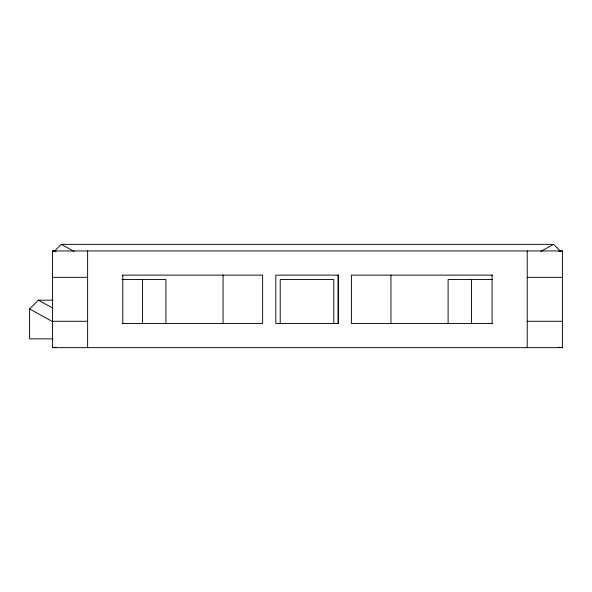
<?xml version="1.0" encoding="UTF-8"?>
<svg xmlns="http://www.w3.org/2000/svg" width="592" height="592" viewBox="0 0 592 592"><rect width="100%" height="100%" fill="white"/><g stroke="black" fill="none" stroke-linecap="round" stroke-linejoin="round"><path stroke-width="0.89" d="M54.338 251.252L61.242 244.348L553.609 244.348L560.513 251.252M53.169 338.861L29.6 338.861L29.6 308.972L38.391 300.174L53.169 300.174M540.822 251.378L553.609 244.348M558.744 251.341L562.4 250.941L562.4 347.652L52.451 347.652L52.451 250.941L562.4 250.941M52.451 347.652L56.107 347.252M122.226 275.117L262.626 275.117L262.626 323.476L122.263 323.476M492.625 275.117L351.389 275.117L351.389 323.476L492.662 323.476M52.451 277.315L87.623 277.315M527.228 277.315L562.4 277.315M121.982 279.513L165.908 279.513L165.908 323.476M492.662 279.513L448.1 279.513L448.1 323.476M52.451 321.278L87.623 321.278M527.228 321.278L562.4 321.278M52.451 250.941L56.107 251.341M558.744 347.252L562.4 347.652M61.242 244.348L74.03 251.378M38.391 300.174L52.777 308.092M29.6 308.972L52.777 321.715M527.228 250.941L527.228 347.652M492.063 275.117L492.063 323.476M471.528 279.513L471.528 323.476M390.949 275.117L390.949 323.476M338.195 275.117L338.195 323.476M333.799 323.476L333.799 279.513L280.208 279.513L280.208 323.476M223.058 275.117L223.058 323.476M142.48 279.513L142.48 323.476M122.788 275.117L122.788 323.476M87.623 250.941L87.623 347.652M338.261 275.117L275.813 275.117L275.813 323.476L338.261 323.476L338.261 275.117"/></g></svg>
